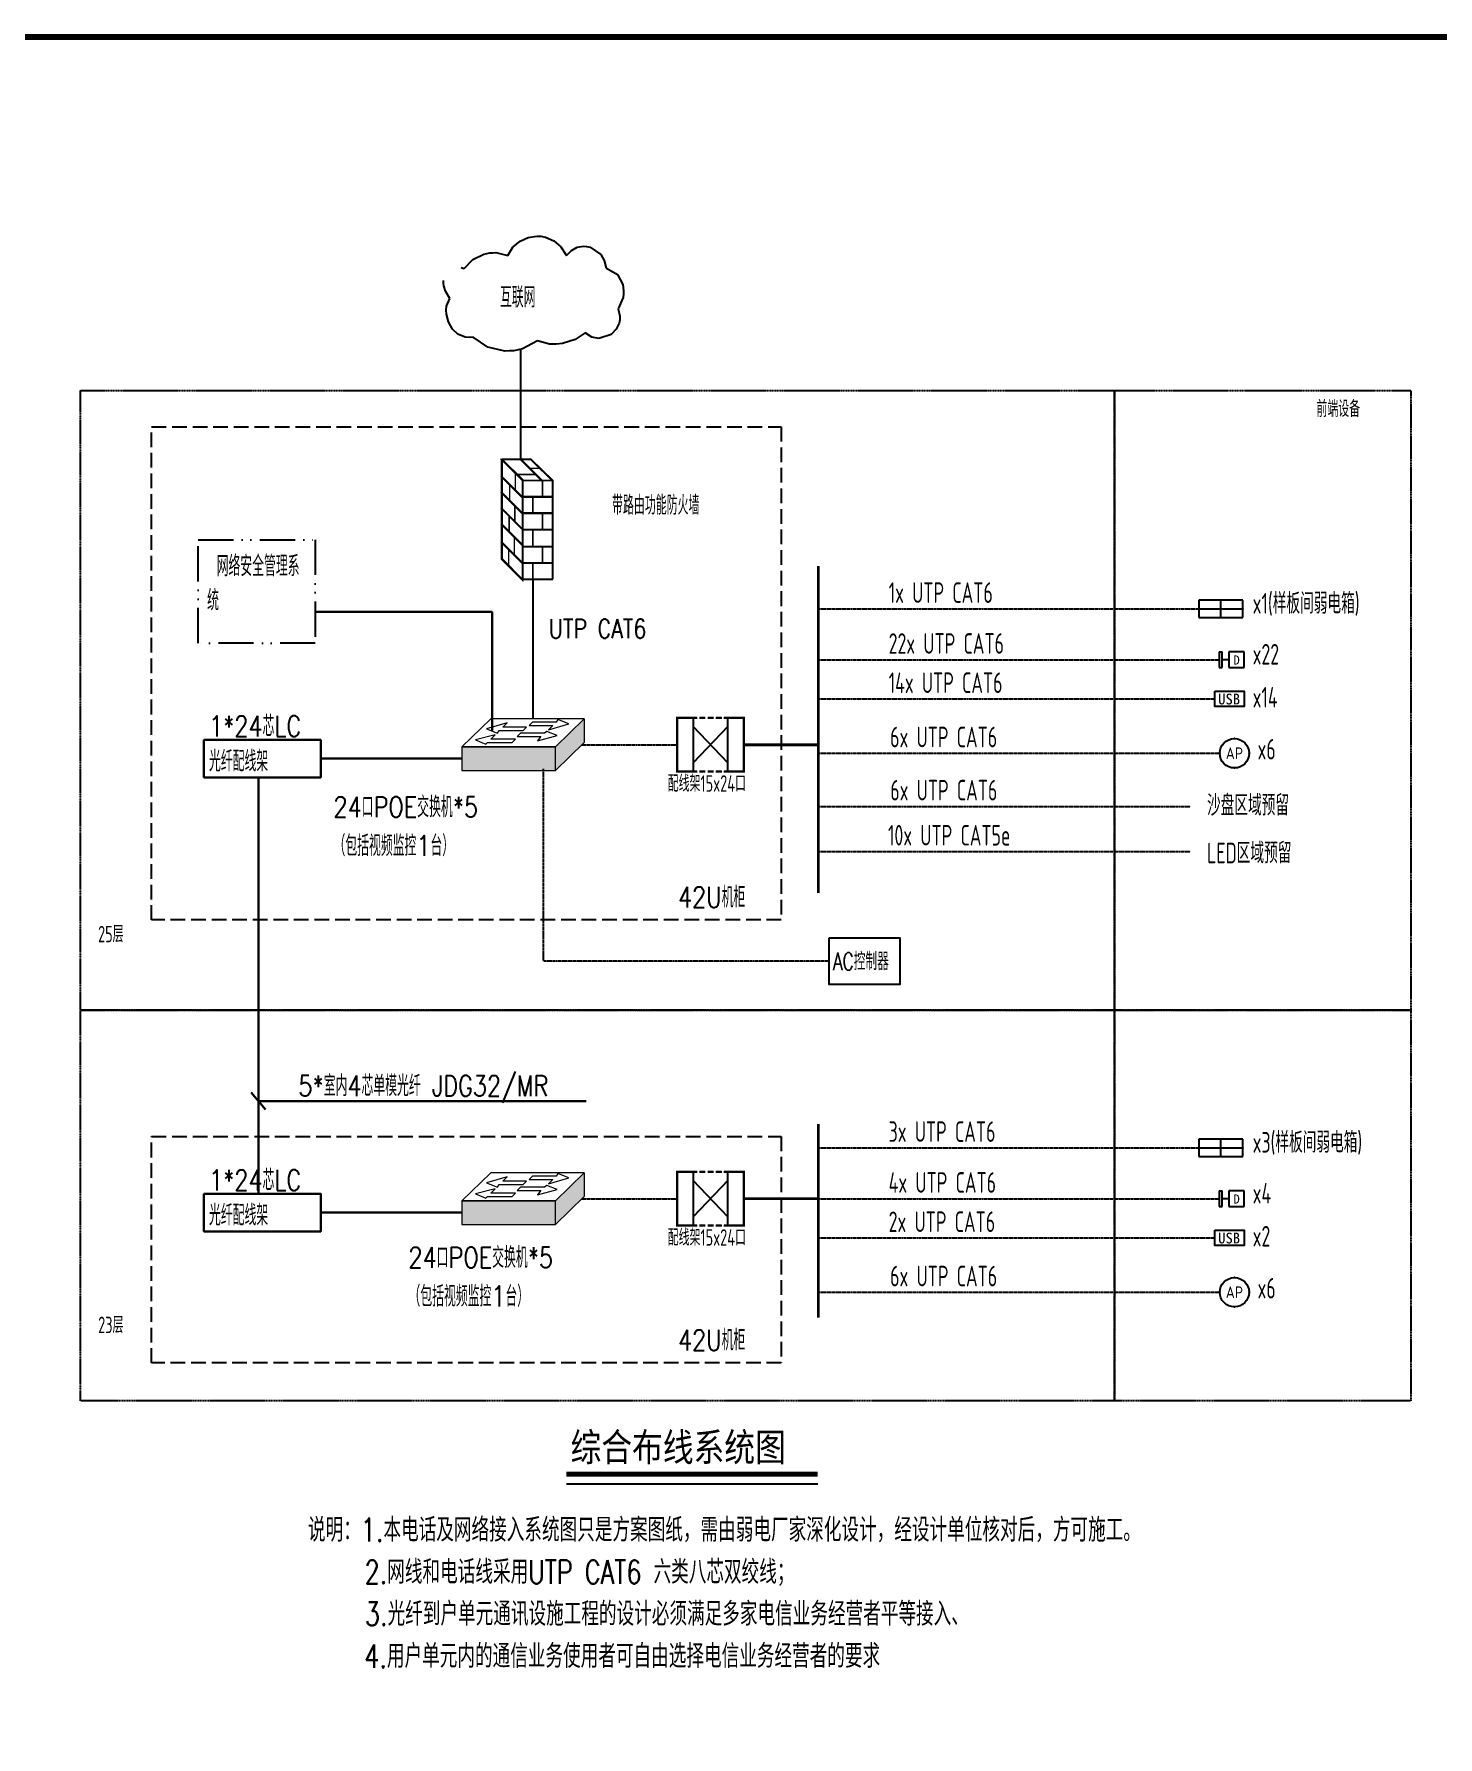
# Model space of a CAD drawing. Extents: x -284868 to 304789, y -137694 to 137894.
# Drawn here: x -246151 to -222242, y -69937 to -40950 of the extents above; entities that cross this region are included whole.
import ezdxf
from ezdxf.enums import TextEntityAlignment as Align

# ---------------------------------------------------------------- set-up
doc = ezdxf.new("R2010")
doc.units = 0
for name, pattern in [('__DASH', [0.35, 0.25, -0.1]), ('ACAD_ISO12W100', [21, 12, -3, 0, -3, 0, -3]), ('BORDER2', [0.875, 0.25, -0.125, 0.25, -0.125, 0, -0.125]), ('CONTINOUS', [0])]:
    doc.linetypes.add(name, pattern=pattern)
doc.layers.get('0').update_dxf_attribs({"linetype": 'CONTINUOUS'})
for name, color, linetype in [('0-电气-消防文字', 61, 'CONTINUOUS'), ('DIM-动力', 51, 'CONTINUOUS'), ('EM-SOCKET', 220, 'CONTINUOUS'), ('EM-插座', 240, 'CONTINUOUS'), ('EQUIP-安防', 3, 'CONTINUOUS'), ('EQUIP-箱柜', 3, 'CONTINUOUS'), ('EQUIP-通讯', 3, 'CONTINUOUS'), ('PDS-EQIU', 6, 'CONTINUOUS'), ('TEL_TITLE', 7, 'CONTINUOUS'), ('text', 7, 'CONTINUOUS'), ('WIRE-网络', 130, 'BORDER2'), ('电-标注', 61, 'CONTINUOUS')]:
    doc.layers.add(name, color=color, linetype=linetype)
doc.layers.add('PSS-WIRE', color=3, linetype='CONTINOUS', lineweight=30)
doc.layers.add('RD_EQUIP', color=20, linetype='CONTINUOUS', lineweight=30)
doc.styles.add('-新宋体', font='', dxfattribs={"width": 0.7})
doc.styles.add('20091229Typical Floor GP$0$宋体', font='', dxfattribs={"height": 2.5})
doc.styles.add('_TCH_LABEL', font='COMPLEX', dxfattribs={"bigfont": 'GBCBIG'})
doc.styles.add('_TEL_ATTDEF', font='GBENOR', dxfattribs={"width": 0.8, "height": 3, "bigfont": 'GBCBIG'})
doc.styles.add('_TEL_DIM', font='SIMPLEX', dxfattribs={"width": 0.8, "height": 3.5, "bigfont": 'HZTXT'})
doc.styles.add('ELE', font='romans.shx', dxfattribs={"width": 0.8, "height": 350, "bigfont": 'hzf.shx'})
doc.styles.add('hztxt', font='romans2.shx', dxfattribs={"width": 0.7, "bigfont": 'hztxt.shx'})
doc.styles.add('JD', font='isocp.shx', dxfattribs={"bigfont": 'zbhz.shx'})
doc.styles.add('RD', font='SIMPLEX.shx', dxfattribs={"width": 0.8, "height": 3.5, "bigfont": 'gbhzfs.shx'})
doc.styles.add('宋体', font='')
doc.styles.get('-新宋体').set_extended_font_data('NSimSun')
doc.styles.get('20091229Typical Floor GP$0$宋体').set_extended_font_data('SimSun')
doc.styles.get('宋体').set_extended_font_data('SimSun')

# ---------------------------------------------------------------- blocks, each defined once
blk = doc.blocks.new('防火墙')
at = {"color": 11, "lineweight": 0, "const_width": 76.4}
blk.add_lwpolyline([(25, 4891), (1095, 5936), (2548, 5936), (1478, 4891), (25, 4891), (25, 4891)], dxfattribs=at)
at = {"color": 11, "lineweight": 0}
blk.add_lwpolyline([(0, 4917), (1070, 5961), (2522, 5961), (1452, 4917), (0, 4917), (0, 4917)], dxfattribs=at)
at = {"color": 254, "lineweight": 0}
for points, const_width in [([(484, 4840), (1580, 5936)], 102), ([(637, 5503), (1172, 5503)], 76.4), ([(1885, 5197), (815, 5197)], 76.4)]:
    blk.add_lwpolyline(points, dxfattribs=dict(at, const_width=const_width))
at = {"color": 14, "lineweight": 0, "const_width": 76.4}
blk.add_lwpolyline([(1503, 4891), (2548, 5936), (2548, 994), (1503, -51), (1503, 4891), (1503, 4891)], dxfattribs=at)
at = {"color": 14, "lineweight": 0}
blk.add_lwpolyline([(1478, 4917), (2522, 5961), (2522, 1019), (1478, -25), (1478, 4917), (1478, 4917)], dxfattribs=at)
at = {"color": 253, "lineweight": 0}
for points, const_width in [([(1478, 4025), (2573, 5121)], 102), ([(1860, 5223), (1860, 4382)], 76.4), ([(510, 4891), (510, 4076)], 76.4), ([(1478, 3235), (2573, 4331)], 102), ([(2140, 4713), (2140, 3872)], 76.4), ([(994, 4076), (994, 3286)], 76.4), ([(1478, 2446), (2573, 3541)], 102), ([(1885, 3618), (1885, 2853)], 76.4), ([(510, 3235), (510, 2446)], 76.4), ([(1478, 1656), (2573, 2751)], 102), ([(2165, 3083), (2165, 2344)], 76.4), ([(994, 2446), (994, 1630)], 76.4), ([(1478, 764), (2573, 1860)], 102), ([(1911, 2038), (1911, 1197)], 76.4), ([(510, 1605), (510, 790)], 76.4), ([(2191, 1503), (2191, 662)], 76.4), ([(994, 790), (994, 0)], 76.4)]:
    blk.add_lwpolyline(points, dxfattribs=dict(at, const_width=const_width))
at = {"color": 12, "lineweight": 0, "const_width": 76.4}
for points in [[(25, 4891), (25, 4076), (1503, 4076), (1503, 4891), (25, 4891), (25, 4891)], [(25, 4076), (25, 3261), (1503, 3261), (1503, 4076), (25, 4076), (25, 4076)], [(25, 3261), (25, 2446), (1503, 2446), (1503, 3261), (25, 3261), (25, 3261)], [(25, 2446), (25, 1605), (1503, 1605), (1503, 2446), (25, 2446), (25, 2446)], [(25, 1605), (25, 790), (1503, 790), (1503, 1605), (25, 1605), (25, 1605)], [(25, 790), (25, -25), (1503, -25), (1503, 790), (25, 790), (25, 790)]]:
    blk.add_lwpolyline(points, dxfattribs=at)
at = {"color": 12, "lineweight": 0}
for points in [[(0, 4917), (0, 4102), (1478, 4102), (1478, 4917), (0, 4917), (0, 4917)], [(0, 4102), (0, 3286), (1478, 3286), (1478, 4102), (0, 4102), (0, 4102)], [(0, 3286), (0, 2471), (1478, 2471), (1478, 3286), (0, 3286), (0, 3286)], [(0, 2471), (0, 1630), (1478, 1630), (1478, 2471), (0, 2471), (0, 2471)], [(0, 1630), (0, 815), (1478, 815), (1478, 1630), (0, 1630), (0, 1630)], [(0, 815), (0, 0), (1478, 0), (1478, 815), (0, 815), (0, 815)]]:
    blk.add_lwpolyline(points, dxfattribs=at)
blk = doc.blocks.new('$equip$00003082')
for p, q in [((-0.568, 0.455), (-0.295, 0.455)), ((-0.568, -0.455), (-0.568, 0.455)), ((-0.295, 0.455), (-0.229, 0.455)), ((-0.295, 0.455), (-0.295, -0.455)), ((0.295, -0.311), (-0.295, 0.311)), ((0.295, 0.311), (-0.295, -0.311)), ((-0.189, 0.455), (-0.089, 0.455)), ((-0.046, 0.455), (0.051, 0.455)), ((0.091, 0.455), (0.191, 0.455)), ((0.228, 0.455), (0.295, 0.455)), ((0.295, 0.455), (0.568, 0.455)), ((0.295, -0.455), (0.295, 0.455)), ((0.568, 0.455), (0.568, -0.455)), ((-0.295, -0.455), (-0.568, -0.455)), ((-0.295, -0.455), (-0.229, -0.455)), ((-0.189, -0.455), (-0.089, -0.455)), ((-0.046, -0.455), (0.051, -0.455)), ((0.091, -0.455), (0.191, -0.455)), ((0.228, -0.455), (0.295, -0.455)), ((0.568, -0.455), (0.295, -0.455))]:
    blk.add_line(p, q)
at = {"const_width": 0.04}
for points in [[(-0.229, 0.455), (-0.568, 0.455), (-0.568, -0.455), (-0.229, -0.455)], [(-0.189, 0.455), (-0.089, 0.455)], [(-0.046, 0.455), (0.051, 0.455)], [(0.091, 0.455), (0.191, 0.455)], [(0.228, 0.455), (0.568, 0.455), (0.568, -0.455), (0.228, -0.455)], [(-0.189, -0.455), (-0.089, -0.455)], [(-0.046, -0.455), (0.051, -0.455)], [(0.091, -0.455), (0.191, -0.455)]]:
    blk.add_lwpolyline(points, dxfattribs=at)
for p in [(0.002, 0.455), (-0.568, 0), (0.568, 0), (0.002, -0.455)]:
    blk.add_point(p)
at = {"color": 7, "style": '_TEL_DIM', "flags": 1}
for tag in ['A', 'REMARK']:
    blk.add_attdef(tag, text='', height=0.00002, dxfattribs=at).set_placement((0, 0), align=Align.MIDDLE_CENTER)
blk = doc.blocks.new('$equip$00001423')
for p, q in [((0.75, 0.6), (-0.75, 0.6)), ((-0.75, 0.6), (-0.75, 0)), ((0, 0), (0, 0.6)), ((0.75, 0), (0.75, 0.6)), ((-0.75, 0.3), (0.75, 0.3)), ((-0.75, 0), (0.75, 0))]:
    blk.add_line(p, q)
for p in [(0, 0.6), (-0.75, 0.3), (0, 0), (0.75, 0.3)]:
    blk.add_point(p)
at = {"style": '_TCH_LABEL', "flags": 9}
blk.add_attdef('A', (0, 0), '', height=0.00002, dxfattribs=at)
blk = doc.blocks.new('FDHFGJ')
at = {"ltscale": 0.1}
for p, q in [((-1.07, 0.87), (-2.8, 0.87)), ((-2.8, 0.87), (-2.8, -0.87)), ((-1.07, 0), (-1.07, 0.87)), ((-0.31, 0.87), (-0.31, 0)), ((0, 0.87), (-0.31, 0.87)), ((0, -0.87), (0, 0.87)), ((-2.8, -0.87), (-1.07, -0.87)), ((-1.07, -0.87), (-1.07, 0)), ((-1.07, 0), (-0.31, 0)), ((-0.31, 0), (-0.31, -0.87)), ((0, -0.87), (-0.31, -0.87))]:
    blk.add_line(p, q, dxfattribs=at)
at = {"ltscale": 0.1, "style": '20091229Typical Floor GP$0$宋体', "text_generation_flag": 4}
blk.add_attdef('TV', text='', height=1.04, rotation=180, dxfattribs=at).set_placement((-1.95, 0.03), align=Align.MIDDLE)
blk = doc.blocks.new('A$Cddcb813a')
at = {"ltscale": 5}
blk.add_lwpolyline([(-257, 270), (257, 270), (257, 0), (-257, 0)], close=True, dxfattribs=at)
at = {"style": '宋体'}
blk.add_text('USB', height=188.2, dxfattribs=at).set_placement((-200, 39))
blk = doc.blocks.new('$equip$00003217')
at = {"const_width": 0.04}
blk.add_lwpolyline([(0, 0.5, -1), (0, -0.5, -1), (0, 0.5, 0.021884)], format="xyb", dxfattribs=at)
blk.add_circle((0, 0), 0.5)
for p in [(-0.5, 0), (0, 0.5), (0.5, 0), (0, -0.5)]:
    blk.add_point(p)
at = {"color": 7, "style": '_TEL_ATTDEF'}
blk.add_attdef('$TEXT$', text='', height=0.4, dxfattribs=at).set_placement((0, 0), align=Align.MIDDLE_CENTER)
at = {"color": 7, "style": '_TEL_DIM', "flags": 1}
for tag in ['A', 'REMARK']:
    blk.add_attdef(tag, text='', height=0.00002, dxfattribs=at).set_placement((0, 0), align=Align.MIDDLE_CENTER)

msp = doc.modelspace()

# ---------------------------------------------------------------- hatches: boundary and pattern name
at = {"layer": 'RD_EQUIP', "lineweight": 0}
for points in [[(-237272, -53081), (-236781, -52604), (-236781, -53009), (-237272, -53486)], [(-237272, -53081), (-238863, -53081), (-238863, -53486), (-237272, -53486)], [(-237272, -60809), (-236781, -60332), (-236781, -60737), (-237272, -61214)], [(-237272, -60809), (-238863, -60809), (-238863, -61214), (-237272, -61214)]]:
    msp.add_hatch(color=256, dxfattribs=at).paths.add_polyline_path(points)

# ---------------------------------------------------------------- linework, layer by layer
at = {"color": 4}
for p, q in [((-238083, -44722), (-237994, -44579)), ((-237994, -44579), (-237872, -44474)), ((-237872, -44474), (-237735, -44411)), ((-237740, -44413), (-237589, -44390)), ((-237589, -44390), (-237520, -44393)), ((-237520, -44393), (-237443, -44407)), ((-237438, -44405), (-237299, -44468)), ((-237299, -44468), (-237179, -44573)), ((-237179, -44573), (-237082, -44722)), ((-237082, -44722), (-236999, -44633)), ((-236999, -44633), (-236899, -44579)), ((-236899, -44579), (-236791, -44562)), ((-236791, -44562), (-236740, -44565)), ((-236740, -44565), (-236680, -44579)), ((-236680, -44579), (-236497, -44702)), ((-238878, -44921), (-238827, -44938)), ((-238827, -44938), (-238676, -44790)), ((-238676, -44790), (-238491, -44696)), ((-238491, -44696), (-238391, -44676)), ((-238391, -44676), (-238339, -44673)), ((-238339, -44673), (-238288, -44670)), ((-238288, -44670), (-238083, -44722)), ((-236497, -44702), (-236440, -44804)), ((-236440, -44804), (-236406, -44933)), ((-239175, -45192), (-239175, -45144)), ((-239172, -45235), (-239175, -45192)), ((-236406, -44933), (-236400, -44933)), ((-236400, -44933), (-236212, -45044)), ((-236212, -45044), (-236124, -45215)), ((-236124, -45215), (-236110, -45320)), ((-239141, -45326), (-239172, -45235)), ((-239072, -45452), (-239141, -45326)), ((-239124, -45580), (-239072, -45452)), ((-236115, -45432), (-236204, -45626)), ((-236110, -45372), (-236115, -45432)), ((-236110, -45320), (-236110, -45372)), ((-239132, -45648), (-239124, -45580)), ((-239129, -45717), (-239132, -45648)), ((-239095, -45848), (-239129, -45717)), ((-236204, -45626), (-236175, -45754)), ((-236175, -45754), (-236172, -45814)), ((-239027, -45971), (-239095, -45848)), ((-238933, -46059), (-239027, -45971)), ((-238810, -46110), (-238933, -46059)), ((-236763, -46033), (-236937, -46150)), ((-236651, -46110), (-236763, -46033)), ((-236321, -46062), (-236534, -46133)), ((-236238, -45976), (-236321, -46062)), ((-236187, -45874), (-236238, -45976)), ((-236172, -45814), (-236187, -45874)), ((-238742, -46113), (-238810, -46110)), ((-238673, -46108), (-238742, -46113)), ((-238425, -46279), (-238673, -46108)), ((-238131, -46347), (-238425, -46279)), ((-238054, -46344), (-238131, -46347)), ((-237977, -46341), (-238054, -46344)), ((-237832, -46310), (-237977, -46341)), ((-237575, -46170), (-237832, -46310)), ((-237370, -46230), (-237575, -46170)), ((-237310, -46230), (-237370, -46230)), ((-237259, -46230), (-237310, -46230)), ((-237150, -46219), (-237259, -46230)), ((-236937, -46150), (-237150, -46219)), ((-236534, -46133), (-236651, -46110))]:
    msp.add_line(p, q, dxfattribs=at)
at = {"color": 3, "ltscale": 20}
for p, q in [((-237858, -48193), (-237858, -46316)), ((-237657, -50237), (-237657, -52604))]:
    msp.add_line(p, q, dxfattribs=at)
at = {"color": 7, "elevation": 0}
msp.add_lwpolyline([(-232611, -56337), (-231406, -56337), (-231406, -57127), (-232611, -57127)], close=True, dxfattribs=at)
at = {"layer": '0-电气-消防文字'}
msp.add_line((-237083, -65629), (-232804, -65629), dxfattribs=at)
at = {"layer": '0-电气-消防文字', "const_width": 90}
msp.add_lwpolyline([(-237083, -65464), (-232804, -65464)], dxfattribs=at)
at = {"layer": 'EQUIP-安防', "color": 4, "const_width": 50}
for points in [[(-232794, -50005), (-232794, -55574)], [(-234062, -53047), (-232794, -53047)], [(-232794, -59503), (-232794, -62801)], [(-234062, -60775), (-232794, -60775)]]:
    msp.add_lwpolyline(points, dxfattribs=at)
at = {"layer": 'PDS-EQIU', "color": 8, "linetype": 'ACAD_ISO12W100', "ltscale": 0.03}
for points in [[(-245360, -47017), (-227753, -47017), (-227753, -57565), (-245360, -57565)], [(-227753, -47017), (-222704, -47017), (-222704, -57565), (-227753, -57565)], [(-245360, -57565), (-227753, -57565), (-227753, -64217), (-245360, -64217)], [(-227753, -57565), (-222704, -57565), (-222704, -64217), (-227753, -64217)]]:
    msp.add_lwpolyline(points, close=True, dxfattribs=at)
at = {"layer": 'PDS-EQIU', "color": 7, "linetype": 'ACAD_ISO12W100', "ltscale": 50}
msp.add_lwpolyline([(-243356, -49558), (-241361, -49558), (-241361, -51318), (-243356, -51318)], close=True, dxfattribs=at)
at = {"layer": 'PSS-WIRE', "ltscale": 0.01}
for p, q in [((-238350, -50786), (-241361, -50786)), ((-238350, -52814), (-238350, -50786)), ((-241267, -53284), (-238863, -53284))]:
    msp.add_line(p, q, dxfattribs=at)
at = {"layer": 'PSS-WIRE', "color": 7}
for points in [[(-243258, -52964), (-241267, -52964), (-241267, -53603), (-243258, -53603)], [(-243258, -60692), (-241267, -60692), (-241267, -61331), (-243258, -61331)]]:
    msp.add_lwpolyline(points, close=True, dxfattribs=at)
at = {"layer": 'PSS-WIRE', "ltscale": 0.01}
for points in [[(-242330, -60692), (-242330, -53603)], [(-238863, -61012), (-241267, -61012)]]:
    msp.add_lwpolyline(points, dxfattribs=at)
at = {"layer": 'PSS-WIRE', "color": 7}
for points in [[(-242207, -59259), (-242454, -58967)], [(-242330, -59113), (-236750, -59113)]]:
    msp.add_lwpolyline(points, dxfattribs=at)
at = {"layer": 'RD_EQUIP', "lineweight": 0}
for points in [[(-237272, -53081), (-236781, -52604), (-238371, -52604), (-238863, -53081), (-237272, -53081), (-237272, -53081)], [(-237822, -52807), (-237764, -52749), (-238169, -52749), (-238096, -52677), (-238444, -52778), (-238256, -52850), (-238227, -52807), (-237822, -52807), (-237822, -52807)], [(-237663, -52662), (-237720, -52720), (-237316, -52720), (-237388, -52792), (-237041, -52691), (-237229, -52619), (-237258, -52662), (-237663, -52662), (-237663, -52662)], [(-237272, -53081), (-236781, -52604), (-236781, -53009), (-237272, -53486), (-237272, -53081), (-237272, -53081)], [(-238010, -53009), (-237952, -52951), (-238371, -52951), (-238299, -52879), (-238632, -52966), (-238458, -53038), (-238429, -53009), (-238010, -53009), (-238010, -53009)], [(-237865, -52850), (-237923, -52908), (-237518, -52908), (-237576, -52980), (-237243, -52893), (-237417, -52821), (-237460, -52850), (-237865, -52850), (-237865, -52850)], [(-238863, -53081), (-238863, -53486), (-237272, -53486), (-237272, -53081), (-238863, -53081), (-238863, -53081)], [(-237272, -60809), (-236781, -60332), (-238371, -60332), (-238863, -60809), (-237272, -60809), (-237272, -60809)], [(-237822, -60535), (-237764, -60477), (-238169, -60477), (-238096, -60404), (-238444, -60506), (-238256, -60578), (-238227, -60535), (-237822, -60535), (-237822, -60535)], [(-237865, -60578), (-237923, -60636), (-237518, -60636), (-237576, -60708), (-237243, -60621), (-237417, -60549), (-237460, -60578), (-237865, -60578), (-237865, -60578)], [(-237663, -60390), (-237720, -60448), (-237316, -60448), (-237388, -60520), (-237041, -60419), (-237229, -60347), (-237258, -60390), (-237663, -60390), (-237663, -60390)], [(-237272, -60809), (-236781, -60332), (-236781, -60737), (-237272, -61214), (-237272, -60809), (-237272, -60809)], [(-238863, -60809), (-238863, -61214), (-237272, -61214), (-237272, -60809), (-238863, -60809), (-238863, -60809)], [(-238010, -60737), (-237952, -60679), (-238371, -60679), (-238299, -60607), (-238632, -60694), (-238458, -60766), (-238429, -60737), (-238010, -60737), (-238010, -60737)]]:
    msp.add_lwpolyline(points, dxfattribs=at)
at = {"layer": 'TEL_TITLE', "const_width": 100}
msp.add_lwpolyline([(-281514, -98400), (-200914, -98400), (-200914, -41000), (-281514, -41000)], close=True, dxfattribs=at)
at = {"layer": 'WIRE-网络'}
for p, q in [((-232794, -50734), (-225965, -50734)), ((-232794, -51600), (-225965, -51600)), ((-232794, -52268), (-226040, -52268)), ((-232794, -53193), (-225958, -53193)), ((-232794, -54098), (-226457, -54098)), ((-232794, -54865), (-226457, -54865)), ((-232794, -59909), (-225965, -59909)), ((-232794, -60775), (-225965, -60775)), ((-232794, -61444), (-226040, -61444)), ((-232794, -62368), (-225958, -62368))]:
    msp.add_line(p, q, dxfattribs=at)
at = {"layer": 'WIRE-网络', "color": 8, "linetype": '__DASH', "ltscale": 1000}
for points in [[(-244148, -47636), (-233425, -47636), (-233425, -56030), (-244148, -56030)], [(-244148, -59714), (-233425, -59714), (-233425, -63571), (-244148, -63571)]]:
    msp.add_lwpolyline(points, close=True, dxfattribs=at)
at = {"layer": 'WIRE-网络'}
for points in [[(-236820, -53047), (-235198, -53047)], [(-236820, -60775), (-235198, -60775)]]:
    msp.add_lwpolyline(points, dxfattribs=at)
at = {"layer": 'WIRE-网络', "elevation": 0}
msp.add_lwpolyline([(-232611, -56732), (-237477, -56732), (-237477, -53455)], dxfattribs=at)

# ---------------------------------------------------------------- block references
at = {"color": 7, "xscale": -0.3428571415799004, "yscale": 0.3428571415799004, "zscale": 0.3428571415799004}
msp.add_blockref('防火墙', (-237316, -50229), dxfattribs=at)
at = {"layer": 'EM-插座', "ltscale": 5}
ref = msp.add_blockref('FDHFGJ', (-225965, -51600), dxfattribs=dict(at, xscale=151.2003926617508, yscale=151.2003926617508, zscale=151.2003926617508, rotation=179.9999999999999))
ref.add_attrib('TV', 'D', dxfattribs={"layer": 'EM-SOCKET', "ltscale": 0.1, "height": 157, "rotation": 180, "style": '20091229Typical Floor GP$0$宋体', "text_generation_flag": 6}).set_placement((-225670, -51605), align=Align.MIDDLE)
at = {"layer": 'EM-插座', "ltscale": 5, "xscale": 0.9715748846581487, "yscale": 0.9715748846581487, "zscale": 0.9715748846581487}
for p in [(-225791, -52399), (-225791, -61574)]:
    msp.add_blockref('A$Cddcb813a', p, dxfattribs=at)
at = {"layer": 'EM-插座', "ltscale": 5}
ref = msp.add_blockref('FDHFGJ', (-225965, -60775), dxfattribs=dict(at, xscale=151.2003926617508, yscale=151.2003926617508, zscale=151.2003926617508, rotation=179.9999999999999))
ref.add_attrib('TV', 'D', dxfattribs={"layer": 'EM-SOCKET', "ltscale": 0.1, "height": 157, "rotation": 180, "style": '20091229Typical Floor GP$0$宋体', "text_generation_flag": 6}).set_placement((-225670, -60780), align=Align.MIDDLE)
at = {"layer": 'EQUIP-箱柜', "color": 4, "xscale": 500, "yscale": 500, "zscale": 500}
for p in [(-225940, -50884), (-225940, -60059)]:
    msp.add_blockref('$equip$00001423', p, dxfattribs=at)
at = {"layer": 'EQUIP-通讯', "xscale": 1000, "yscale": 1000, "zscale": 1000}
for p in [(-234630, -53047), (-234630, -60775)]:
    msp.add_blockref('$equip$00003082', p, dxfattribs=at)
at = {"layer": 'EQUIP-通讯', "ltscale": 3, "xscale": 500, "yscale": 500, "zscale": 500}
for p in [(-225708, -53193), (-225708, -62368)]:
    msp.add_blockref('$equip$00003217', p, dxfattribs=at).add_auto_attribs({'$TEXT$': 'AP'})

# ---------------------------------------------------------------- texts
at = {"color": 7, "style": 'hztxt', "width": 0.75}
for s, p in [('说明：1.本电话及网络接入系统图只是方案图纸，需由弱电厂家深化设计，经设计单位核对后，方可施工。', (-241486, -66613)), ('2.网线和电话线采用UTP CAT6 六类八芯双绞线；', (-240521, -67330)), ('3.光纤到户单元通讯设施工程的设计必须满足多家电信业务经营者平等接入、', (-240516, -68043)), ('4.用户单元内的通信业务使用者可自由选择电信业务经营者的要求', (-240527, -68761))]:
    msp.add_text(s, height=400, dxfattribs=at).set_placement(p)
at = {"insert": (-243203, -49830), "char_height": 350, "attachment_point": 1, "style": 'RD'}
msp.add_mtext_dynamic_manual_height_columns('\\pi162.47;{\\C7;网络安全管理系统}', width=1669.41, gutter_width=17.5, heights=[0], dxfattribs=at)
at = {"layer": '0-电气-消防文字', "style": '-新宋体', "width": 0.8}
msp.add_text('综合布线系统图', height=480, dxfattribs=at).set_placement((-237014, -65245))
at = {"layer": 'DIM-动力', "style": 'ELE', "width": 0.7}
msp.add_text('AC控制器', height=300, dxfattribs=at).set_placement((-232542, -56885, 0))
at = {"layer": 'PSS-WIRE', "color": 7, "style": 'RD', "width": 0.8}
msp.add_text('带路由功能防火墙', height=323.2, dxfattribs=at).set_placement((-235563, -48969), align=Align.MIDDLE_CENTER)
for s, height, p in [('UTP CAT6', 323.2, (-237386, -51233)), ('1*24芯LC', 350, (-243171, -52906)), ('光纤配线架', 350, (-243171, -53502)), ('24口POE交换机*5', 350, (-241051, -54282)), ('（包括视频监控1台）', 350, (-241051, -54941)), ('42U机柜', 350, (-235184, -55818)), ('5*室内4芯单模光纤 JDG32/MR', 350, (-241649, -59028, 0)), ('1*24芯LC', 350, (-243171, -60634)), ('光纤配线架', 350, (-243171, -61230)), ('24口POE交换机*5', 350, (-239774, -61952)), ('（包括视频监控1台）', 350, (-239774, -62611)), ('42U机柜', 350, (-235184, -63358))]:
    msp.add_text(s, height=height, dxfattribs=at).set_placement(p)
at = {"layer": 'text', "style": 'RD', "width": 0.8}
msp.add_text('互联网', height=350, dxfattribs=at).set_placement((-238216, -45605))
at = {"layer": '电-标注', "style": 'JD', "width": 0.7}
for s, p in [('前端设备', (-223939, -47314)), ('25层', (-244843, -56266)), ('23层', (-244843, -62918))]:
    msp.add_text(s, height=280, dxfattribs=at).set_placement(p, align=Align.MIDDLE)
for s, height, p in [('1x UTP CAT6', 350, (-231596, -50633)), ('x1(样板间弱电箱)', 350, (-225397, -50816)), ('22x UTP CAT6', 350, (-231596, -51499)), ('x22', 350, (-225397, -51682)), ('14x UTP CAT6', 350, (-231596, -52167)), ('x14', 350, (-225397, -52414)), ('6x UTP CAT6', 350, (-231571, -53091)), ('x6', 350, (-225314, -53298)), ('配线架15x24口', 280, (-235360, -53847)), ('6x UTP CAT6', 350, (-231568, -53996)), ('沙盘区域预留', 350, (-226174, -54253)), ('10x UTP CAT5e', 350, (-231608, -54763)), ('LED区域预留', 350, (-226174, -55065)), ('3x UTP CAT6', 350, (-231596, -59808)), ('x3(样板间弱电箱)', 350, (-225397, -59991)), ('4x UTP CAT6', 350, (-231596, -60674)), ('x4', 350, (-225397, -60857)), ('2x UTP CAT6', 350, (-231596, -61342)), ('配线架15x24口', 280, (-235360, -61575)), ('x2', 350, (-225397, -61589)), ('6x UTP CAT6', 350, (-231571, -62267)), ('x6', 350, (-225314, -62473))]:
    msp.add_text(s, height=height, dxfattribs=at).set_placement(p)

doc.saveas('drawing.dxf')
